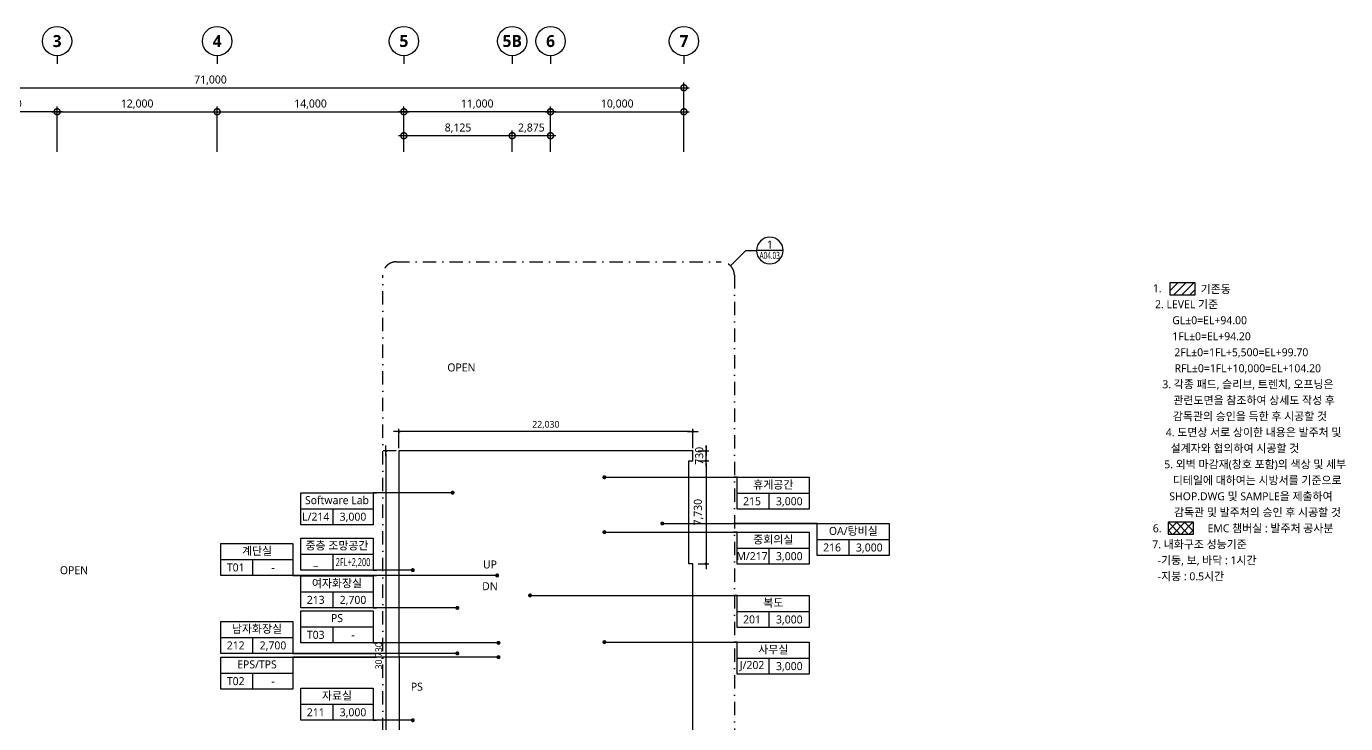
# Model space of a CAD drawing. Header units: millimetres. Extents: x -145104 to 501096, y 3876 to 113496.
# Drawn here: x 232192 to 331111, y 52490 to 104776 of the extents above; entities that cross this region are included whole.
import ezdxf
from ezdxf.enums import TextEntityAlignment as Align

# ---------------------------------------------------------------- set-up
doc = ezdxf.new("R2010")
doc.units = ezdxf.units.MM
doc.header["$LTSCALE"] = 200
doc.linetypes.add('DASHDOT-GAUN', pattern=[10, 5, -2.5, 0, -2.5])
doc.layers.get('DEFPOINTS').update_dxf_attribs({"color": 137})
for name, color, linetype in [('3TXT', 3, 'Continuous'), ('DIM', 7, 'Continuous'), ('HAT', 8, 'Continuous'), ('PIA0-DIM', 7, 'Continuous'), ('REV', 1, 'Continuous'), ('SYM', 6, 'Continuous'), ('SYM-BUB', 3, 'Continuous'), ('SYM-LEAD', 6, 'Continuous'), ('TEXT', 3, 'Continuous'), ('TEXT-NOTE', 6, 'Continuous')]:
    doc.layers.add(name, color=color, linetype=linetype)
doc.layers.add('AREA', color=30, linetype='Continuous', plot=False)
doc.styles.add('$0$스타일1', font='malgun.ttf')
doc.styles.add('맑은고딕B', font='malgunbd.ttf')
doc.styles.add('스타일1', font='malgun.ttf')
doc.dimstyles.new('CJA', dxfattribs={"dimscale": 300, "dimtxt": 2.7, "dimasz": 1, "dimexe": 2, "dimexo": 3, "dimgap": 1, "dimtad": 1, "dimdec": 0, "dimzin": 1, "dimdsep": 46, "dimlunit": 6, "dimtxsty": '$0$스타일1', "dimblk": 'CJDOT', "dimcen": 0.09, "dimdle": 1, "dimclrd": 256, "dimclre": 256, "dimclrt": 3, "dimadec": 0, "dimazin": 0, "dimtfac": 1, "dimtdec": 0, "dimtix": 1, "dimtmove": 2, "dimatfit": 3, "dimldrblk": 'CJDOT', "dimfxl": 1, "dimtolj": 1, "dimtzin": 1, "dimarcsym": 0})
doc.dimstyles.new('DIM-QD 1', dxfattribs={"dimtxt": 3, "dimasz": 1.5, "dimexe": 1, "dimexo": 0, "dimgap": 1, "dimtad": 1, "dimdec": 3, "dimdsep": 46, "dimlunit": 6, "dimtxsty": '$0$스타일1', "dimblk1": 'ARCHTICK', "dimblk2": 'ARCHTICK', "dimsah": 1, "dimcen": 0, "dimclrd": 256, "dimclre": 256, "dimclrt": 3, "dimazin": 2, "dimtfac": 1, "dimtdec": 3, "dimtix": 1, "dimtmove": 2, "dimatfit": 3, "dimldrblk": 'ARCHTICK', "dimfxl": 1, "dimtolj": 1, "dimtzin": 0, "dimarcsym": 0})
doc.dimstyles.new('GAUN-200', dxfattribs={"dimscale": 200, "dimtxt": 3, "dimasz": 1, "dimexe": 1, "dimexo": 1, "dimgap": 1, "dimtad": 1, "dimdec": 0, "dimzin": 1, "dimdsep": 46, "dimlunit": 6, "dimtxsty": '스타일1', "dimblk": 'CJDOT', "dimcen": 0.09, "dimdle": 1, "dimclrd": 256, "dimclre": 256, "dimclrt": 3, "dimadec": 0, "dimazin": 0, "dimtfac": 1, "dimtdec": 0, "dimtix": 1, "dimtmove": 2, "dimatfit": 3, "dimldrblk": 'CJDOT', "dimfxl": 1, "dimtolj": 1, "dimtzin": 1, "dimarcsym": 0})

# ---------------------------------------------------------------- blocks, each defined once
blk = doc.blocks.new('_DotSmall')
at = {"color": 0, "linetype": 'ByBlock', "const_width": 0.5}
blk.add_lwpolyline([(-0.0625, 0, 1), (0.0625, 0, 1)], format="xyb", close=True, dxfattribs=at)
blk = doc.blocks.new('*D27')
at = {"layer": 'DEFPOINTS', "color": 0, "transparency": 16777216}
for p in [(281496, 100176), (210496, 94776), (281496, 94776)]:
    blk.add_point(p, dxfattribs=at)
at = {"layer": 'DIM', "color": 7, "lineweight": -2, "transparency": 16777216}
for p, q in [((210096, 100176), (281896, 100176)), ((210496, 95376), (210496, 100576)), ((281496, 95376), (281496, 100576))]:
    blk.add_line(p, q, dxfattribs=at)
at = {"layer": 'DIM', "color": 7, "lineweight": -2, "transparency": 16777216, "xscale": 900, "yscale": 900, "zscale": 900, "rotation": 180}
blk.add_blockref('_DotSmall', (210496, 100176), dxfattribs=at)
at = {"layer": 'DIM', "color": 7, "lineweight": -2, "transparency": 16777216, "xscale": 900, "yscale": 900, "zscale": 900}
blk.add_blockref('_DotSmall', (281496, 100176), dxfattribs=at)
at = {"layer": 'DIM', "color": 3, "transparency": 16777216, "insert": (245996, 100738), "char_height": 600, "attachment_point": 5, "style": '스타일1'}
blk.add_mtext('\\A1;71,000', dxfattribs=at)
blk = doc.blocks.new('CJDOT')
blk.add_line((-2, 0), (2, 0))
at = {"const_width": 0.5}
blk.add_lwpolyline([(-0.25, 0, 1), (0.25, 0, 1)], format="xyb", close=True, dxfattribs=at)
blk = doc.blocks.new('*D28')
at = {"layer": 'DEFPOINTS', "color": 0, "transparency": 16777216}
for p in [(281496, 98376), (271496, 94776), (281496, 94776)]:
    blk.add_point(p, dxfattribs=at)
at = {"layer": 'DIM', "color": 7, "lineweight": -2, "transparency": 16777216}
for p, q in [((271096, 98376), (281896, 98376)), ((271496, 95376), (271496, 98776)), ((281496, 95376), (281496, 98776))]:
    blk.add_line(p, q, dxfattribs=at)
at = {"layer": 'DIM', "color": 7, "lineweight": -2, "transparency": 16777216, "xscale": 900, "yscale": 900, "zscale": 900, "rotation": 180}
blk.add_blockref('_DotSmall', (271496, 98376), dxfattribs=at)
at = {"layer": 'DIM', "color": 7, "lineweight": -2, "transparency": 16777216, "xscale": 900, "yscale": 900, "zscale": 900}
blk.add_blockref('_DotSmall', (281496, 98376), dxfattribs=at)
at = {"layer": 'DIM', "color": 3, "transparency": 16777216, "insert": (276496, 98938), "char_height": 600, "attachment_point": 5, "style": '스타일1'}
blk.add_mtext('\\A1;10,000', dxfattribs=at)
blk = doc.blocks.new('NEW_BUB')
at = {"layer": 'SYM-BUB', "color": 6}
blk.add_line((0, 3), (0, 0), dxfattribs=at)
blk.add_circle((0, 8.5), 5.5, dxfattribs=at)
at = {"layer": 'SYM-BUB', "color": 3, "style": '맑은고딕B'}
blk.add_attdef('X', text='', height=4.5, dxfattribs=at).set_placement((0, 8.5), align=Align.MIDDLE)
blk = doc.blocks.new('_ARCHTICK')
at = {"color": 0, "linetype": 'ByBlock', "const_width": 0.15}
blk.add_lwpolyline([(-0.5, -0.5), (0.5, 0.5)], dxfattribs=at)
blk = doc.blocks.new('room')
at = {"layer": 'TEXT-NOTE'}
for p, q in [((0, 0), (0, 12)), ((0, 12), (27, 12)), ((27, 12), (27, 0)), ((0, 6), (27, 6)), ((12, 0), (12, 6)), ((27, 0), (0, 0))]:
    blk.add_line(p, q, dxfattribs=at)
at = {"layer": 'TEXT-NOTE', "color": 3, "style": '스타일1'}
for tag, p in [('실명', (13.5, 9.28)), ('101', (5.53, 3.02)), ('2400', (19.5, 3))]:
    blk.add_attdef(tag, text='', height=3, dxfattribs=at).set_placement(p, align=Align.MIDDLE)
blk = doc.blocks.new('DET1')
at = {"layer": 'SYM', "color": 6}
blk.add_line((0, 0), (10, 0), dxfattribs=at)
blk.add_circle((5, 0), 5, dxfattribs=at)
at = {"layer": 'SYM', "color": 3, "style": '스타일1'}
blk.add_attdef('1', text='', height=3, dxfattribs=at).set_placement((5, 2.25), align=Align.MIDDLE)
at = {"layer": 'SYM', "color": 3, "style": '스타일1', "width": 0.84071}
blk.add_attdef('A2.01', text='', height=2.7, dxfattribs=at).set_placement((1.24, -3.19), (9.23, -3.19), align=Align.FIT)
blk = doc.blocks.new('*D148')
at = {"layer": 'DEFPOINTS', "color": 0, "transparency": 16777216}
for p in [(260496, 98376), (246496, 94776), (260496, 94776)]:
    blk.add_point(p, dxfattribs=at)
at = {"layer": 'DIM', "color": 7, "lineweight": -2, "transparency": 16777216}
for p, q in [((246096, 98376), (260896, 98376)), ((246496, 95376), (246496, 98776)), ((260496, 95376), (260496, 98776))]:
    blk.add_line(p, q, dxfattribs=at)
at = {"layer": 'DIM', "color": 7, "lineweight": -2, "transparency": 16777216, "xscale": 900, "yscale": 900, "zscale": 900, "rotation": 180}
blk.add_blockref('_DotSmall', (246496, 98376), dxfattribs=at)
at = {"layer": 'DIM', "color": 7, "lineweight": -2, "transparency": 16777216, "xscale": 900, "yscale": 900, "zscale": 900}
blk.add_blockref('_DotSmall', (260496, 98376), dxfattribs=at)
at = {"layer": 'DIM', "color": 3, "transparency": 16777216, "insert": (253496, 98938), "char_height": 600, "attachment_point": 5, "style": '스타일1'}
blk.add_mtext('\\A1;14,000', dxfattribs=at)
blk = doc.blocks.new('*D149')
at = {"layer": 'DEFPOINTS', "color": 0, "transparency": 16777216}
for p in [(246496, 98376), (234496, 94776), (246496, 94776)]:
    blk.add_point(p, dxfattribs=at)
at = {"layer": 'DIM', "color": 7, "lineweight": -2, "transparency": 16777216}
for p, q in [((234096, 98376), (246896, 98376)), ((234496, 95376), (234496, 98776)), ((246496, 95376), (246496, 98776))]:
    blk.add_line(p, q, dxfattribs=at)
at = {"layer": 'DIM', "color": 7, "lineweight": -2, "transparency": 16777216, "xscale": 900, "yscale": 900, "zscale": 900, "rotation": 180}
blk.add_blockref('_DotSmall', (234496, 98376), dxfattribs=at)
at = {"layer": 'DIM', "color": 7, "lineweight": -2, "transparency": 16777216, "xscale": 900, "yscale": 900, "zscale": 900}
blk.add_blockref('_DotSmall', (246496, 98376), dxfattribs=at)
at = {"layer": 'DIM', "color": 3, "transparency": 16777216, "insert": (240496, 98938), "char_height": 600, "attachment_point": 5, "style": '스타일1'}
blk.add_mtext('\\A1;12,000', dxfattribs=at)
blk = doc.blocks.new('*D152')
at = {"layer": 'DEFPOINTS', "color": 0, "transparency": 16777216}
for p in [(227196, 98376), (227196, 94776), (234496, 94776)]:
    blk.add_point(p, dxfattribs=at)
at = {"layer": 'DIM', "color": 7, "lineweight": -2, "transparency": 16777216}
for p, q in [((234896, 98376), (226796, 98376)), ((227196, 95376), (227196, 98776)), ((234496, 95376), (234496, 98776))]:
    blk.add_line(p, q, dxfattribs=at)
at = {"layer": 'DIM', "color": 7, "lineweight": -2, "transparency": 16777216, "xscale": 900, "yscale": 900, "zscale": 900, "rotation": 180}
blk.add_blockref('_DotSmall', (227196, 98376), dxfattribs=at)
at = {"layer": 'DIM', "color": 7, "lineweight": -2, "transparency": 16777216, "xscale": 900, "yscale": 900, "zscale": 900}
blk.add_blockref('_DotSmall', (234496, 98376), dxfattribs=at)
at = {"layer": 'DIM', "color": 3, "transparency": 16777216, "insert": (230846, 98937), "char_height": 600, "attachment_point": 5, "style": '스타일1'}
blk.add_mtext('\\A1;7,300', dxfattribs=at)
blk = doc.blocks.new('*D151')
at = {"layer": 'DEFPOINTS', "color": 0, "transparency": 16777216}
for p in [(260496, 98376), (260496, 94776), (271496, 94776)]:
    blk.add_point(p, dxfattribs=at)
at = {"layer": 'DIM', "color": 7, "lineweight": -2, "transparency": 16777216}
for p, q in [((271896, 98376), (260096, 98376)), ((260496, 95376), (260496, 98776)), ((271496, 95376), (271496, 98776))]:
    blk.add_line(p, q, dxfattribs=at)
at = {"layer": 'DIM', "color": 7, "lineweight": -2, "transparency": 16777216, "xscale": 900, "yscale": 900, "zscale": 900, "rotation": 180}
blk.add_blockref('_DotSmall', (260496, 98376), dxfattribs=at)
at = {"layer": 'DIM', "color": 7, "lineweight": -2, "transparency": 16777216, "xscale": 900, "yscale": 900, "zscale": 900}
blk.add_blockref('_DotSmall', (271496, 98376), dxfattribs=at)
at = {"layer": 'DIM', "color": 3, "transparency": 16777216, "insert": (265996, 98938), "char_height": 600, "attachment_point": 5, "style": '스타일1'}
blk.add_mtext('\\A1;11,000', dxfattribs=at)
blk = doc.blocks.new('*D173')
at = {"layer": 'DEFPOINTS', "color": 0, "transparency": 16777216}
for p in [(260131, 74391), (260131, 72939), (282161, 72939)]:
    blk.add_point(p, dxfattribs=at)
at = {"layer": 'PIA0-DIM', "lineweight": -2, "transparency": 16777216}
for p, q in [((260131, 73139), (260131, 74591)), ((281961, 74391), (260331, 74391)), ((282161, 73139), (282161, 74591))]:
    blk.add_line(p, q, dxfattribs=at)
at = {"layer": 'PIA0-DIM', "lineweight": -2, "transparency": 16777216, "xscale": 200, "yscale": 200, "zscale": 200, "rotation": 180}
blk.add_blockref('CJDOT', (260131, 74391), dxfattribs=at)
at = {"layer": 'PIA0-DIM', "lineweight": -2, "transparency": 16777216, "xscale": 200, "yscale": 200, "zscale": 200}
blk.add_blockref('CJDOT', (282161, 74391), dxfattribs=at)
at = {"layer": 'PIA0-DIM', "color": 3, "transparency": 16777216, "insert": (271146, 74892), "char_height": 500, "attachment_point": 5, "style": '스타일1'}
blk.add_mtext('\\A1;22,030', dxfattribs=at)
blk = doc.blocks.new('*D174')
at = {"layer": 'DEFPOINTS', "color": 0, "transparency": 16777216}
for p in [(260131, 72939), (259155, 42209), (260134, 42209)]:
    blk.add_point(p, dxfattribs=at)
at = {"layer": 'PIA0-DIM', "lineweight": -2, "transparency": 16777216}
for p, q in [((259931, 72939), (258955, 72939)), ((259155, 72739), (259155, 42409)), ((259934, 42209), (258955, 42209))]:
    blk.add_line(p, q, dxfattribs=at)
at = {"layer": 'PIA0-DIM', "lineweight": -2, "transparency": 16777216, "xscale": 200, "yscale": 200, "zscale": 200}
for p, rotation in [((259155, 72939), 90), ((259155, 42209), 270)]:
    blk.add_blockref('CJDOT', p, dxfattribs=dict(at, rotation=rotation))
at = {"layer": 'PIA0-DIM', "color": 3, "transparency": 16777216, "insert": (258654, 57574), "char_height": 500, "attachment_point": 5, "rotation": 90, "style": '스타일1'}
blk.add_mtext('\\A1;30,730', dxfattribs=at)
blk = doc.blocks.new('*D183')
at = {"layer": 'DEFPOINTS', "color": 0, "transparency": 16777216}
for p in [(260496, 96576), (260496, 94776), (268621, 94776)]:
    blk.add_point(p, dxfattribs=at)
at = {"layer": 'DIM', "color": 7, "lineweight": -2, "transparency": 16777216}
for p, q in [((260496, 95376), (260496, 96976)), ((268621, 95376), (268621, 96976)), ((269021, 96576), (260096, 96576))]:
    blk.add_line(p, q, dxfattribs=at)
at = {"layer": 'DIM', "color": 7, "lineweight": -2, "transparency": 16777216, "xscale": 900, "yscale": 900, "zscale": 900, "rotation": 180}
blk.add_blockref('_DotSmall', (260496, 96576), dxfattribs=at)
at = {"layer": 'DIM', "color": 7, "lineweight": -2, "transparency": 16777216, "xscale": 900, "yscale": 900, "zscale": 900}
blk.add_blockref('_DotSmall', (268621, 96576), dxfattribs=at)
at = {"layer": 'DIM', "color": 3, "transparency": 16777216, "insert": (264559, 97138), "char_height": 600, "attachment_point": 5, "style": '스타일1'}
blk.add_mtext('\\A1;8,125', dxfattribs=at)
blk = doc.blocks.new('*D184')
at = {"layer": 'DEFPOINTS', "color": 0, "transparency": 16777216}
for p in [(268621, 96576), (268621, 94776), (271496, 94776)]:
    blk.add_point(p, dxfattribs=at)
at = {"layer": 'DIM', "color": 7, "lineweight": -2, "transparency": 16777216}
for p, q in [((268621, 95376), (268621, 96976)), ((271496, 95376), (271496, 96976)), ((271896, 96576), (268221, 96576))]:
    blk.add_line(p, q, dxfattribs=at)
at = {"layer": 'DIM', "color": 7, "lineweight": -2, "transparency": 16777216, "xscale": 900, "yscale": 900, "zscale": 900, "rotation": 180}
blk.add_blockref('_DotSmall', (268621, 96576), dxfattribs=at)
at = {"layer": 'DIM', "color": 7, "lineweight": -2, "transparency": 16777216, "xscale": 900, "yscale": 900, "zscale": 900}
blk.add_blockref('_DotSmall', (271496, 96576), dxfattribs=at)
at = {"layer": 'DIM', "color": 3, "transparency": 16777216, "insert": (270059, 97137), "char_height": 600, "attachment_point": 5, "style": '스타일1'}
blk.add_mtext('\\A1;2,875', dxfattribs=at)
blk = doc.blocks.new('*D228')
at = {"layer": 'DEFPOINTS', "color": 0, "transparency": 16777216}
for p in [(282357, 72209), (282359, 64479), (283153, 64479)]:
    blk.add_point(p, dxfattribs=at)
at = {"layer": 'PIA0-DIM', "lineweight": -2, "transparency": 16777216}
for p, q in [((282557, 72209), (283353, 72209)), ((283153, 72009), (283153, 64679)), ((282559, 64479), (283353, 64479))]:
    blk.add_line(p, q, dxfattribs=at)
at = {"layer": 'PIA0-DIM', "lineweight": -2, "transparency": 16777216, "xscale": 200, "yscale": 200, "zscale": 200}
for p, rotation in [((283153, 72209), 90), ((283153, 64479), 270)]:
    blk.add_blockref('CJDOT', p, dxfattribs=dict(at, rotation=rotation))
at = {"layer": 'PIA0-DIM', "color": 3, "transparency": 16777216, "insert": (282593, 68344), "char_height": 600, "attachment_point": 5, "rotation": 90, "style": '스타일1'}
blk.add_mtext('\\A1;7,730', dxfattribs=at)
blk = doc.blocks.new('*D229')
at = {"layer": 'DEFPOINTS', "color": 0, "transparency": 16777216}
for p in [(282357, 72939), (283153, 72939), (282357, 72209)]:
    blk.add_point(p, dxfattribs=at)
at = {"layer": 'PIA0-DIM', "lineweight": -2, "transparency": 16777216}
for p, q in [((283153, 73139), (283153, 73339)), ((282557, 72939), (283353, 72939)), ((283153, 72209), (283153, 72939)), ((282557, 72209), (283353, 72209)), ((283153, 72009), (283153, 71809))]:
    blk.add_line(p, q, dxfattribs=at)
at = {"layer": 'PIA0-DIM', "lineweight": -2, "transparency": 16777216, "xscale": 200, "yscale": 200, "zscale": 200}
for p, rotation in [((283153, 72939), 270), ((283153, 72209), 90)]:
    blk.add_blockref('CJDOT', p, dxfattribs=dict(at, rotation=rotation))
at = {"layer": 'PIA0-DIM', "color": 3, "transparency": 16777216, "insert": (282643, 72574), "char_height": 600, "attachment_point": 5, "rotation": 90, "style": '스타일1'}
blk.add_mtext('\\A1;730', dxfattribs=at)

msp = doc.modelspace()

# ---------------------------------------------------------------- hatches: boundary and pattern name
at = {"layer": 'HAT'}
h = msp.add_hatch(dxfattribs=at)
h.set_pattern_fill('ANSI31', color=256, scale=133.333333)
h.set_pattern_definition([(45, (170309, -422.64), (-299.3419, 299.3419), [])])
h.paths.add_polyline_path([(317941.8, 85537.4), (317941.8, 84648.7), (319839.6, 84648.7), (319839.6, 85537.4)])
h = msp.add_hatch(dxfattribs=at)
h.set_pattern_fill('ANSI37', color=256, scale=133.3333)
h.set_pattern_definition([(45, (169372.82, -16848.75), (-299.3418, 299.3418), []), (135, (169372.82, -16848.75), (-299.3418, -299.3418), [])])
h.paths.add_polyline_path([(317801.7, 67587.5), (317801.7, 66698.7), (319699.5, 66698.7), (319699.5, 67587.5)])

# ---------------------------------------------------------------- linework, layer by layer
at = {"layer": 'AREA'}
msp.add_lwpolyline([(282163.6, 64478.7), (281856.1, 64478.7), (281856.1, 72208.7), (282161.1, 72208.7), (282161.1, 72938.7), (260131.1, 72938.7), (260133.6, 42208.7), (282163.6, 42208.7)], close=True, dxfattribs=at)
at = {"layer": 'HAT', "color": 6}
for points in [[(317941.8, 84648.7), (319839.6, 84648.7), (319839.6, 85537.4), (317941.8, 85537.4)], [(317801.7, 66698.7), (319699.5, 66698.7), (319699.5, 67587.5), (317801.7, 67587.5)]]:
    msp.add_lwpolyline(points, close=True, dxfattribs=at)
at = {"layer": 'SYM', "color": 3, "linetype": 'DASHDOT-GAUN'}
msp.add_lwpolyline([(259914.4, 87114), (284282.4, 87114, -0.4142136), (285282.4, 86114), (285282.4, 41914, -0.4142136), (284282.4, 40914), (259914.4, 40914, -0.4142136), (258914.4, 41914), (258914.4, 86114, -0.4142136)], format="xyb", close=True, dxfattribs=at)
at = {"layer": 'SYM', "color": 6}
msp.add_lwpolyline([(284989.5, 86821.1), (286136, 87968), (286936, 87968)], dxfattribs=at)

# ---------------------------------------------------------------- block references
ref = msp.add_blockref('DET1', (288936, 87968), dxfattribs=dict(xscale=-200.0000000000001, yscale=200.0000000000001, zscale=200.0000000000001))
ref.add_attrib('A2.01', 'A04.03', dxfattribs={"layer": 'SYM', "color": 3, "height": 540, "style": '스타일1', "width": 0.658498}).set_placement((287163.3, 87330), (288687.1, 87330), align=Align.FIT)
ref.add_attrib('1', '1', dxfattribs={"layer": 'SYM', "color": 3, "height": 600, "style": '스타일1'}).set_placement((287936, 88418), align=Align.MIDDLE)
at = {"layer": 'SYM-BUB', "xscale": 200.0000000000001, "yscale": 200.0000000000001, "zscale": 200.0000000000001}
for p, values in [((234496.1, 101976.2), {'X': '3'}), ((246496.1, 101976.2), {'X': '4'}), ((260496.1, 101976.2), {'X': '5'}), ((268621.1, 101976.2), {'X': '5B'}), ((271496.1, 101976.2), {'X': '6'}), ((281496.1, 101976.2), {'X': '7'})]:
    msp.add_blockref('NEW_BUB', p, dxfattribs=at).add_auto_attribs(values)
at = {"layer": 'TEXT-NOTE'}
ref = msp.add_blockref('room', (285497.6, 68565.1), dxfattribs=dict(at, xscale=200, yscale=200, zscale=200))
ref.add_attrib('2400', '3,000', dxfattribs={"color": 3, "height": 600, "style": '스타일1'}).set_placement((289397.6, 69165.1), align=Align.MIDDLE_CENTER)
ref.add_attrib('101', '215', dxfattribs={"color": 3, "height": 600, "style": '스타일1'}).set_placement((286602.9, 69168.7), align=Align.MIDDLE)
ref.add_attrib('실명', '휴게공간', dxfattribs={"color": 3, "height": 600, "style": '스타일1'}).set_placement((288197.6, 70421.5), align=Align.MIDDLE)
ref = msp.add_blockref('room', (252782.8, 67407.2), dxfattribs=dict(at, xscale=200, yscale=200, zscale=200))
ref.add_attrib('2400', '3,000', dxfattribs={"color": 3, "height": 600, "style": '스타일1'}).set_placement((256682.8, 68007.2), align=Align.MIDDLE_CENTER)
ref.add_attrib('101', 'L/214', dxfattribs={"color": 3, "height": 600, "style": '스타일1'}).set_placement((253888, 68010.8), align=Align.MIDDLE)
ref.add_attrib('실명', 'Software Lab', dxfattribs={"color": 3, "height": 600, "style": '스타일1'}).set_placement((255482.8, 69263.6), align=Align.MIDDLE)
ref = msp.add_blockref('room', (291497.6, 65097.7), dxfattribs=dict(at, xscale=200, yscale=200, zscale=200))
ref.add_attrib('2400', '3,000', dxfattribs={"color": 3, "height": 600, "style": '스타일1'}).set_placement((295397.6, 65697.7), align=Align.MIDDLE_CENTER)
ref.add_attrib('101', '216', dxfattribs={"color": 3, "height": 600, "style": '스타일1'}).set_placement((292602.9, 65701.4), align=Align.MIDDLE)
ref.add_attrib('실명', 'OA/탕비실', dxfattribs={"color": 3, "height": 600, "style": '스타일1'}).set_placement((294197.6, 66954.2), align=Align.MIDDLE)
ref = msp.add_blockref('room', (252782.8, 63999.8), dxfattribs=dict(at, xscale=200, yscale=200, zscale=200))
ref.add_attrib('2400', '2FL+2,200', dxfattribs={"color": 3, "height": 600, "style": '스타일1', "width": 0.7}).set_placement((256682.8, 64599.8), align=Align.MIDDLE_CENTER)
ref.add_attrib('101', '_', dxfattribs={"color": 3, "height": 600, "style": '스타일1'}).set_placement((253888, 64603.4), align=Align.MIDDLE)
ref.add_attrib('실명', '중층 조망공간', dxfattribs={"color": 3, "height": 600, "style": '스타일1'}).set_placement((255482.8, 65856.2), align=Align.MIDDLE)
ref = msp.add_blockref('room', (285497.6, 64448.3), dxfattribs=dict(at, xscale=200, yscale=200, zscale=200))
ref.add_attrib('2400', '3,000', dxfattribs={"color": 3, "height": 600, "style": '스타일1'}).set_placement((289397.6, 65048.3), align=Align.MIDDLE_CENTER)
ref.add_attrib('101', 'M/217', dxfattribs={"color": 3, "height": 600, "style": '스타일1'}).set_placement((286602.9, 65051.9), align=Align.MIDDLE)
ref.add_attrib('실명', '중회의실', dxfattribs={"color": 3, "height": 600, "style": '스타일1'}).set_placement((288197.6, 66304.7), align=Align.MIDDLE)
ref = msp.add_blockref('room', (246782.8, 63600.6), dxfattribs=dict(at, xscale=200, yscale=200, zscale=200))
ref.add_attrib('2400', '-', dxfattribs={"color": 3, "height": 600, "style": '스타일1'}).set_placement((250682.8, 64200.6), align=Align.MIDDLE_CENTER)
ref.add_attrib('101', 'T01', dxfattribs={"color": 3, "height": 600, "style": '스타일1'}).set_placement((247888, 64204.2), align=Align.MIDDLE)
ref.add_attrib('실명', '계단실', dxfattribs={"color": 3, "height": 600, "style": '스타일1'}).set_placement((249482.8, 65457), align=Align.MIDDLE)
ref = msp.add_blockref('room', (252782.8, 61168.9), dxfattribs=dict(at, xscale=200, yscale=200, zscale=200))
ref.add_attrib('2400', '2,700', dxfattribs={"color": 3, "height": 600, "style": '스타일1'}).set_placement((256682.8, 61768.9), align=Align.MIDDLE_CENTER)
ref.add_attrib('101', '213', dxfattribs={"color": 3, "height": 600, "style": '스타일1'}).set_placement((253888, 61772.5), align=Align.MIDDLE)
ref.add_attrib('실명', '여자화장실', dxfattribs={"color": 3, "height": 600, "style": '스타일1'}).set_placement((255482.8, 63025.3), align=Align.MIDDLE)
ref = msp.add_blockref('room', (285497.6, 59702.5), dxfattribs=dict(at, xscale=200, yscale=200, zscale=200))
ref.add_attrib('2400', '3,000', dxfattribs={"color": 3, "height": 600, "style": '스타일1'}).set_placement((289397.6, 60302.5), align=Align.MIDDLE_CENTER)
ref.add_attrib('101', '201', dxfattribs={"color": 3, "height": 600, "style": '스타일1'}).set_placement((286602.9, 60306.1), align=Align.MIDDLE)
ref.add_attrib('실명', '복도', dxfattribs={"color": 3, "height": 600, "style": '스타일1'}).set_placement((288197.6, 61558.9), align=Align.MIDDLE)
ref = msp.add_blockref('room', (252782.8, 58547.2), dxfattribs=dict(at, xscale=200, yscale=200, zscale=200))
ref.add_attrib('2400', '-', dxfattribs={"color": 3, "height": 600, "style": '스타일1'}).set_placement((256682.8, 59147.2), align=Align.MIDDLE_CENTER)
ref.add_attrib('101', 'T03', dxfattribs={"color": 3, "height": 600, "style": '스타일1'}).set_placement((253888, 59150.8), align=Align.MIDDLE)
ref.add_attrib('실명', 'PS', dxfattribs={"color": 3, "height": 600, "style": '스타일1'}).set_placement((255482.8, 60403.6), align=Align.MIDDLE)
ref = msp.add_blockref('room', (246782.8, 57755.7), dxfattribs=dict(at, xscale=200, yscale=200, zscale=200))
ref.add_attrib('2400', '2,700', dxfattribs={"color": 3, "height": 600, "style": '스타일1'}).set_placement((250682.8, 58355.7), align=Align.MIDDLE_CENTER)
ref.add_attrib('101', '212', dxfattribs={"color": 3, "height": 600, "style": '스타일1'}).set_placement((247888, 58359.4), align=Align.MIDDLE)
ref.add_attrib('실명', '남자화장실', dxfattribs={"color": 3, "height": 600, "style": '스타일1'}).set_placement((249482.8, 59612.2), align=Align.MIDDLE)
ref = msp.add_blockref('room', (285497.6, 56202.5), dxfattribs=dict(at, xscale=200, yscale=200, zscale=200))
ref.add_attrib('2400', '3,000', dxfattribs={"color": 3, "height": 600, "style": '스타일1'}).set_placement((289397.6, 56802.5), align=Align.MIDDLE_CENTER)
ref.add_attrib('101', 'J/202', dxfattribs={"color": 3, "height": 600, "style": '스타일1'}).set_placement((286602.9, 56806.1), align=Align.MIDDLE)
ref.add_attrib('실명', '사무실', dxfattribs={"color": 3, "height": 600, "style": '스타일1'}).set_placement((288197.6, 58058.9), align=Align.MIDDLE)
ref = msp.add_blockref('room', (246782.8, 55075.4), dxfattribs=dict(at, xscale=200, yscale=200, zscale=200))
ref.add_attrib('2400', '-', dxfattribs={"color": 3, "height": 600, "style": '스타일1'}).set_placement((250682.8, 55675.4), align=Align.MIDDLE_CENTER)
ref.add_attrib('101', 'T02', dxfattribs={"color": 3, "height": 600, "style": '스타일1'}).set_placement((247888, 55679), align=Align.MIDDLE)
ref.add_attrib('실명', 'EPS/TPS', dxfattribs={"color": 3, "height": 600, "style": '스타일1'}).set_placement((249482.8, 56931.8), align=Align.MIDDLE)
ref = msp.add_blockref('room', (252782.8, 52740.3), dxfattribs=dict(at, xscale=200, yscale=200, zscale=200))
ref.add_attrib('2400', '3,000', dxfattribs={"color": 3, "height": 600, "style": '스타일1'}).set_placement((256682.8, 53340.3), align=Align.MIDDLE_CENTER)
ref.add_attrib('101', '211', dxfattribs={"color": 3, "height": 600, "style": '스타일1'}).set_placement((253888, 53343.9), align=Align.MIDDLE)
ref.add_attrib('실명', '자료실', dxfattribs={"color": 3, "height": 600, "style": '스타일1'}).set_placement((255482.8, 54596.7), align=Align.MIDDLE)

# ---------------------------------------------------------------- texts
at = {"layer": '3TXT', "style": '스타일1'}
for s, p in [('1. ', (317084.7, 85137.3)), ('2. LEVEL 기준', (319186.3, 83937.3)), ('   GL±0=EL+94.00', (320608.5, 82737.3)), ('   1FL±0=EL+94.20', (320753.6, 81537.3)), ('   2FL±0=1FL+5,500=EL+99.70', (322987.7, 80337.3)), ('   RFL±0=1FL+10,000=EL+104.20', (323472.1, 79137.3)), ('3. 각종 패드, 슬리브, 트렌치, 오프닝은', (323789, 77937.3)), ('   관련도면을 참조하여 상세도 작성 후 ', (324051.5, 76737.3)), ('   감독관의 승인을 득한 후 시공할 것', (323634.1, 75537.3)), ('4. 도면상 서로 상이한 내용은 발주처 및   ', (324519.5, 74337.3)), ('   설계자와 협의하여 시공할 것', (322505.9, 73137.3)), ('5. 외벽 마감재(창호 포함)의 색상 및 세부', (324333.6, 71937.3)), ('   디테일에 대하여는 시방서를 기준으로', (324175.4, 70737.3)), ('   SHOP.DWG 및 SAMPLE을 제출하여', (323711.8, 69537.3)), ('   감독관 및 발주처의 승인 후 시공할 것', (324198.3, 68337.3)), ('6. ', (317084.7, 67137.3))]:
    msp.add_text(s, height=600, dxfattribs=at).set_placement(p, align=Align.MIDDLE_CENTER)
for s, p in [('7. 내화구조 성능기준', (316616.7, 65937.3)), ('  -기둥, 보, 바닥 : 1시간', (316616.7, 64737.3)), ('  -지붕 : 0.5시간', (316616.7, 63537.3))]:
    msp.add_text(s, height=600, dxfattribs=at).set_placement(p, align=Align.MIDDLE_LEFT)
at = {"layer": 'REV', "linetype": 'Continuous', "style": '스타일1'}
for p in [(264811.5, 79199.4), (235759.9, 63992.6)]:
    msp.add_text('OPEN', height=600, dxfattribs=at).set_placement(p, align=Align.MIDDLE_CENTER)
at = {"layer": 'TEXT', "style": '스타일1'}
msp.add_text('기존동', height=600, dxfattribs=at).set_placement((320240.6, 84588.2), align=Align.BOTTOM_LEFT)
msp.add_text('EMC 챔버실 : 발주처 공사분', height=600, dxfattribs=at).set_placement((325476.3, 67137.3), align=Align.MIDDLE_CENTER)
at = {"layer": 'TEXT', "color": 3, "style": '스타일1'}
for s, p in [('UP', (266951.6, 64127.3)), ('DN', (266951.6, 62495.6)), ('PS', (261471.6, 54961.4))]:
    msp.add_text(s, height=600, dxfattribs=at).set_placement(p, align=Align.CENTER)

# ---------------------------------------------------------------- dimensions: what is measured, and where the dimension line sits
at = {"layer": 'DIM'}
dim = msp.add_linear_dim(base=(281496.1, 100176.2), p1=(210496.1, 94776.2), p2=(281496.1, 94776.2), angle=180, dimstyle='CJA', override={"dimscale": 200, "dimtxt": 3, "dimasz": 4.5, "dimtxsty": '스타일1', "dimblk1": 'DotSmall', "dimblk2": 'DotSmall', "dimsah": 1, "dimdle": 2, "dimclrd": 7, "dimclre": 7}, dxfattribs=at)
dim.commit()
dim.dimension.update_dxf_attribs({"geometry": '*D27', "text_midpoint": (245996.1, 100738.1), "dimtype": 160})
for base, p1, p2, picture, middle in [((227196.1, 98376.2), (234496.1, 94776.2), (227196.1, 94776.2), '*D152', (230846.1, 98936.5)), ((260496.1, 98376.2), (271496.1, 94776.2), (260496.1, 94776.2), '*D151', (265996.1, 98938.1)), ((260496.1, 96576.2), (268621.1, 94776.2), (260496.1, 94776.2), '*D183', (264558.6, 97138.1)), ((268621.1, 96576.2), (271496.1, 94776.2), (268621.1, 94776.2), '*D184', (270058.6, 97136.5))]:
    dim = msp.add_linear_dim(base=base, p1=p1, p2=p2, angle=180, dimstyle='CJA', override={"dimscale": 200, "dimtxt": 3, "dimasz": 4.5, "dimtxsty": '스타일1', "dimblk1": 'DotSmall', "dimblk2": 'DotSmall', "dimsah": 1, "dimdle": 2, "dimclrd": 7, "dimclre": 7}, dxfattribs=at)
    dim.commit()
    dim.dimension.update_dxf_attribs({"geometry": picture, "text_midpoint": middle})
for base, p1, p2, picture, middle in [((246496.1, 98376.2), (234496.1, 94776.2), (246496.1, 94776.2), '*D149', (240496.1, 98938.1)), ((260496.1, 98376.2), (246496.1, 94776.2), (260496.1, 94776.2), '*D148', (253496.1, 98938.1)), ((281496.1, 98376.2), (271496.1, 94776.2), (281496.1, 94776.2), '*D28', (276496.1, 98938.1))]:
    dim = msp.add_linear_dim(base=base, p1=p1, p2=p2, dimstyle='CJA', override={"dimscale": 200, "dimtxt": 3, "dimasz": 4.5, "dimtxsty": '스타일1', "dimblk1": 'DotSmall', "dimblk2": 'DotSmall', "dimsah": 1, "dimdle": 2, "dimclrd": 7, "dimclre": 7}, dxfattribs=at)
    dim.commit()
    dim.dimension.update_dxf_attribs({"geometry": picture, "text_midpoint": middle})
at = {"layer": 'PIA0-DIM'}
dim = msp.add_linear_dim(base=(260131.1, 74391.4), p1=(282161.1, 72938.7), p2=(260131.1, 72938.7), dimstyle='GAUN-200', override={"dimtxt": 2.5}, dxfattribs=at)
dim.commit()
dim.dimension.update_dxf_attribs({"geometry": '*D173', "text_midpoint": (271146.1, 74891.7)})
dim = msp.add_linear_dim(base=(259154.8, 42208.7), p1=(260131.1, 72938.7), p2=(260133.6, 42208.7), angle=90, dimstyle='GAUN-200', override={"dimtxt": 2.5}, dxfattribs=at)
dim.commit()
dim.dimension.update_dxf_attribs({"geometry": '*D174', "text_midpoint": (258654.5, 57573.7)})
for base, p2, picture, middle in [((283153.2, 72938.7), (282356.9, 72938.7), '*D229', (282643.2, 72573.7)), ((283153.2, 64478.7), (282359.3, 64478.7), '*D228', (282592.8, 68343.7))]:
    dim = msp.add_linear_dim(base=base, p1=(282356.9, 72208.7), p2=p2, angle=90, dimstyle='GAUN-200', dxfattribs=at)
    dim.commit()
    dim.dimension.update_dxf_attribs({"geometry": picture, "text_midpoint": middle})

# ---------------------------------------------------------------- leaders
at = {"layer": 'SYM-LEAD'}
for points in [[(275530.7, 70965.1), (285497.6, 70965.1), (285229.5, 70965.1)], [(264149.7, 69807.2), (258182.8, 69807.2), (258450.9, 69807.2)], [(279879, 67497.7), (291497.6, 67497.7), (285229.5, 67497.7)], [(275530.7, 66848.3), (285497.6, 66848.3), (285229.5, 66848.3)], [(267492.7, 63600.6), (252182.8, 63600.6), (258450.9, 63600.6)], [(261166.2, 63999.8), (258182.8, 63999.8), (258450.9, 63999.8)], [(269959, 62102.5), (285497.6, 62102.5), (285229.5, 62102.5)], [(264505.4, 61168.9), (258182.8, 61168.9), (258450.9, 61168.9)], [(267592.8, 58547.2), (258182.8, 58547.2), (258450.9, 58547.2)], [(275530.7, 58602.5), (285497.6, 58602.5), (285229.5, 58602.5)], [(264505.4, 57755.7), (252182.8, 57755.7), (258450.9, 57755.7)], [(267592.8, 57475.4), (252182.8, 57475.4), (258450.9, 57475.4)], [(261166.2, 52740.3), (258182.8, 52740.3), (258450.9, 52740.3)]]:
    msp.add_leader(points, dimstyle='DIM-QD 1', override={"dimscale": 200, "dimasz": 1.5, "dimtad": 0, "dimclrd": 6, "dimldrblk": 'DOT'}, dxfattribs=at)

doc.saveas('drawing.dxf')
